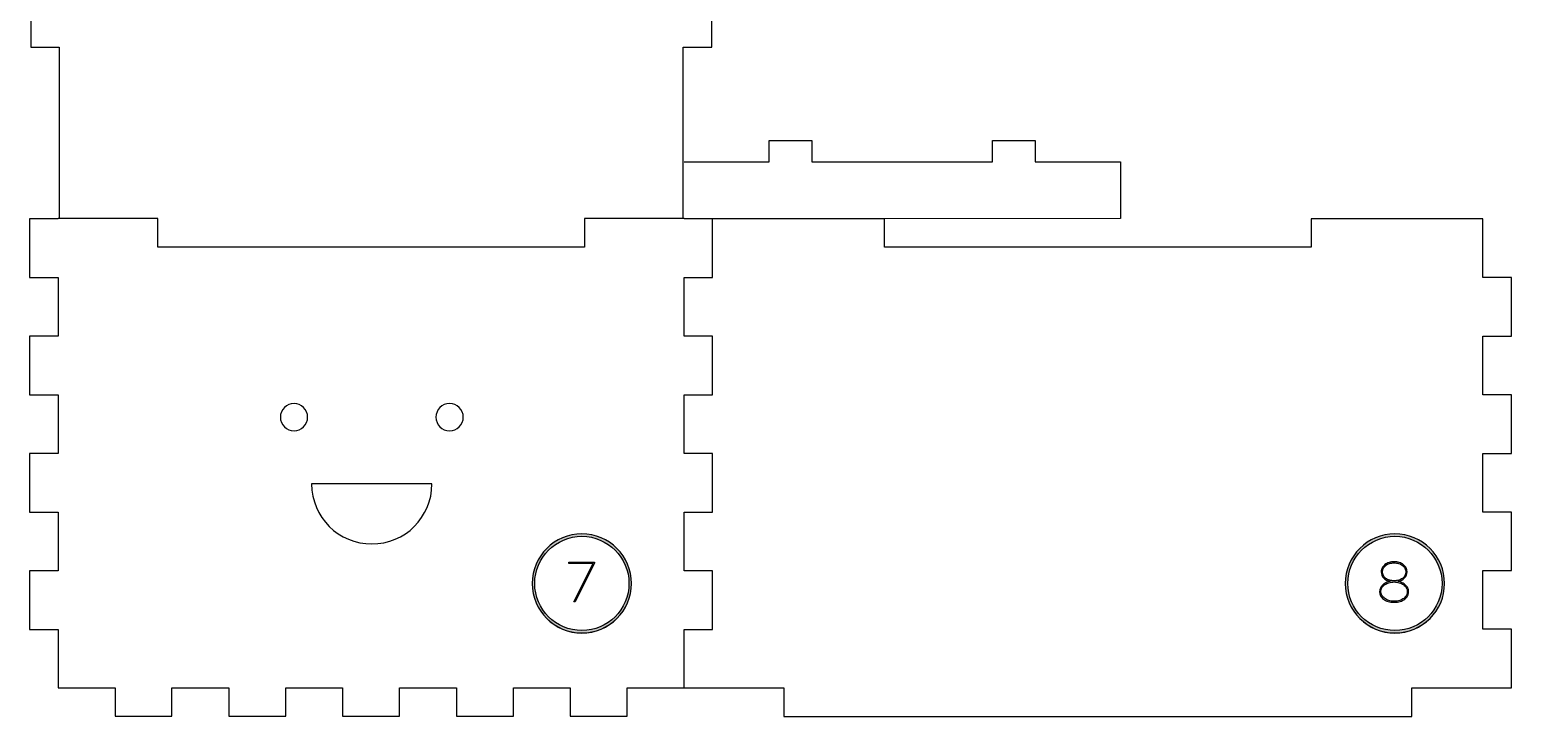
# Model space of a CAD drawing. Extents: x 652 to 873, y 554 to 970.
# Drawn here: x 664.3 to 872.6, y 554.4 to 651 of the extents above; entities that cross this region are included whole.
import ezdxf

# ---------------------------------------------------------------- set-up
doc = ezdxf.new("R2010")
doc.units = 0
doc.header["$MEASUREMENT"] = 0
for name, color, linetype in [('CUT', 7, 'CONTINUOUS'), ('ENGRAVE', 7, 'CONTINUOUS'), ('PART_NUMBER', 7, 'CONTINUOUS')]:
    doc.layers.add(name, color=color, linetype=linetype)

# ---------------------------------------------------------------- blocks, each defined once
blk = doc.blocks.new('BLOCK_2')
at = {"layer": 'CUT', "color": 5}
blk.add_lwpolyline([(756.31, 558.42), (770.31, 558.42), (770.31, 554.42), (858.61, 554.42), (858.61, 558.42), (872.61, 558.42), (872.61, 566.67), (868.61, 566.67), (868.61, 574.92), (872.61, 574.92), (872.61, 583.17), (868.61, 583.17), (868.61, 591.42), (872.61, 591.42), (872.61, 599.67), (868.61, 599.67), (868.61, 607.92), (872.61, 607.92), (872.61, 616.17), (868.61, 616.17), (868.61, 624.42), (844.46, 624.42), (844.46, 620.42), (784.46, 620.42), (784.46, 624.42), (760.31, 624.42)], dxfattribs=at)
blk = doc.blocks.new('BLOCK_7')
at = {"layer": 'CUT', "color": 5}
blk.add_lwpolyline([(760.31, 616.16), (760.31, 624.41), (756.31, 624.41), (756.31, 624.45), (742.31, 624.45), (742.31, 620.45), (682.31, 620.45), (682.31, 624.45), (668.31, 624.45), (668.31, 624.41), (664.3, 624.41), (664.3, 616.16), (668.31, 616.16), (668.31, 607.91), (664.3, 607.91), (664.3, 599.66), (668.31, 599.66), (668.31, 591.41), (664.3, 591.41), (664.3, 583.16), (668.31, 583.16), (668.31, 574.91), (664.3, 574.91), (664.3, 566.66), (668.31, 566.66), (668.31, 558.45), (676.31, 558.45), (676.31, 554.45), (684.31, 554.45), (684.31, 558.45), (692.31, 558.45), (692.31, 554.45), (700.31, 554.45), (700.31, 558.45), (708.31, 558.45), (708.31, 554.45), (716.31, 554.45), (716.31, 558.45), (724.31, 558.45), (724.31, 554.45), (732.31, 554.45), (732.31, 558.45), (740.31, 558.45), (740.31, 554.45), (748.31, 554.45), (748.31, 558.45), (756.31, 558.45), (756.31, 566.66), (760.31, 566.66), (760.31, 574.91), (756.31, 574.91), (756.31, 583.16), (760.31, 583.16), (760.31, 591.41), (756.31, 591.41), (756.31, 599.66), (760.31, 599.66), (760.31, 607.91), (756.31, 607.91), (756.31, 616.16), (760.31, 616.16)], dxfattribs=at)
blk = doc.blocks.new('BLOCK_6')
at = {"layer": 'CUT'}
blk.add_blockref('BLOCK_7', (0, 0), dxfattribs=at)
blk = doc.blocks.new('BLOCK_8')
at = {"layer": 'CUT', "color": 5}
blk.add_lwpolyline([(756.2, 624.42), (756.2, 648.57), (760.2, 648.57), (760.2, 708.57), (756.2, 708.57), (756.2, 732.72), (742.32, 732.72), (742.32, 736.72), (682.32, 736.72), (682.32, 732.72), (668.47, 732.72), (668.47, 708.57), (664.47, 708.57), (664.47, 648.57), (668.47, 648.57), (668.47, 624.42)], dxfattribs=at)
blk = doc.blocks.new('BLOCK_24')
at = {"layer": 'CUT', "color": 5}
blk.add_lwpolyline([(756.31, 632.45), (768.27, 632.45), (768.27, 635.45), (774.27, 635.45), (774.27, 632.45), (799.68, 632.45), (799.68, 635.45), (805.68, 635.45), (805.68, 632.45), (817.64, 632.45), (817.64, 624.45), (784.46, 624.42)], dxfattribs=at)
blk = doc.blocks.new('BLOCK_134')
at = {"layer": 'PART_NUMBER', "color": 7}
blk.add_lwpolyline([(743.52, 575.94), (740.11, 575.94), (740.11, 576.1), (743.72, 576.1), (743.72, 576), (740.98, 570.55), (740.79, 570.55), (743.52, 575.94)], dxfattribs=at)
blk = doc.blocks.new('BLOCK_135')
at = {"layer": 'PART_NUMBER'}
h = blk.add_hatch(color=7, dxfattribs=at)
h.dxf.hatch_style = 2
h.paths.add_polyline_path([(743.52, 575.94), (740.11, 575.94), (740.11, 576.1), (743.72, 576.1), (743.72, 576), (740.98, 570.54), (740.79, 570.54)])
blk.add_lwpolyline([(743.52, 575.94), (740.11, 575.94), (740.11, 576.1), (743.72, 576.1), (743.72, 576), (740.98, 570.54), (740.79, 570.54), (743.52, 575.94), (743.52, 575.94)], dxfattribs=at)
blk = doc.blocks.new('BLOCK_133')
at = {"layer": 'PART_NUMBER'}
for name in ['BLOCK_134', 'BLOCK_135']:
    blk.add_blockref(name, (0, 0), dxfattribs=at)
blk = doc.blocks.new('BLOCK_137')
at = {"layer": 'PART_NUMBER', "color": 7}
blk.add_open_spline([(741.94, 566.14), (738.09, 566.14), (734.96, 569.28), (734.96, 573.12), (734.96, 576.97), (738.09, 580.1), (741.94, 580.1), (745.78, 580.1), (748.92, 576.97), (748.92, 573.12), (748.92, 569.28), (745.78, 566.14), (741.94, 566.14)], degree=3, knots=[0, 0, 0, 0, 1, 1, 1, 2, 2, 2, 3, 3, 3, 4, 4, 4, 4], dxfattribs=at)
blk = doc.blocks.new('BLOCK_138')
at = {"layer": 'PART_NUMBER', "color": 7}
blk.add_open_spline([(741.94, 579.75), (738.28, 579.75), (735.31, 576.78), (735.31, 573.12), (735.31, 569.47), (738.28, 566.5), (741.94, 566.5), (745.59, 566.5), (748.56, 569.47), (748.56, 573.12), (748.56, 576.78), (745.59, 579.75), (741.94, 579.75)], degree=3, knots=[0, 0, 0, 0, 1, 1, 1, 2, 2, 2, 3, 3, 3, 4, 4, 4, 4], dxfattribs=at)
blk = doc.blocks.new('BLOCK_139')
at = {"layer": 'PART_NUMBER'}
h = blk.add_hatch(color=254, dxfattribs=at)
h.dxf.hatch_style = 2
edge = h.paths.add_edge_path()
edge.add_spline(control_points=[(741.94, 566.15), (738.09, 566.15), (734.96, 569.28), (734.96, 573.12), (734.96, 576.97), (738.09, 580.1), (741.94, 580.1), (745.78, 580.1), (748.92, 576.97), (748.92, 573.12), (748.92, 569.28), (745.78, 566.15), (741.94, 566.15)], knot_values=[0, 0, 0, 0, 1, 1, 1, 2, 2, 2, 3, 3, 3, 4, 4, 4, 4], degree=3, periodic=1)
edge = h.paths.add_edge_path()
edge.add_spline(control_points=[(741.94, 579.75), (738.28, 579.75), (735.31, 576.78), (735.31, 573.12), (735.31, 569.47), (738.28, 566.5), (741.94, 566.5), (745.59, 566.5), (748.56, 569.47), (748.56, 573.12), (748.56, 576.78), (745.59, 579.75), (741.94, 579.75)], knot_values=[0, 0, 0, 0, 1, 1, 1, 2, 2, 2, 3, 3, 3, 4, 4, 4, 4], degree=3, periodic=1)
for points in [[(741.94, 566.15), (738.09, 566.15), (734.96, 569.28), (734.96, 573.12), (734.96, 576.97), (738.09, 580.1), (741.94, 580.1), (745.78, 580.1), (748.92, 576.97), (748.92, 573.12), (748.92, 569.28), (745.78, 566.15), (741.94, 566.15)], [(741.94, 579.75), (738.28, 579.75), (735.31, 576.78), (735.31, 573.12), (735.31, 569.47), (738.28, 566.5), (741.94, 566.5), (745.59, 566.5), (748.56, 569.47), (748.56, 573.12), (748.56, 576.78), (745.59, 579.75), (741.94, 579.75)]]:
    blk.add_open_spline(points, degree=3, knots=[0, 0, 0, 0, 1, 1, 1, 2, 2, 2, 3, 3, 3, 4, 4, 4, 4], dxfattribs=at)
blk = doc.blocks.new('BLOCK_136')
at = {"layer": 'PART_NUMBER'}
for name in ['BLOCK_137', 'BLOCK_139', 'BLOCK_138']:
    blk.add_blockref(name, (0, 0), dxfattribs=at)
blk = doc.blocks.new('BLOCK_132')
at = {"layer": 'PART_NUMBER'}
for name in ['BLOCK_136', 'BLOCK_133']:
    blk.add_blockref(name, (0, 0), dxfattribs=at)
blk = doc.blocks.new('BLOCK_142')
at = {"layer": 'PART_NUMBER', "color": 7}
blk.add_open_spline([(856.13, 570.47), (855.81, 570.47), (855.52, 570.51), (855.27, 570.58), (855.02, 570.66), (854.81, 570.77), (854.63, 570.91), (854.46, 571.05), (854.33, 571.21), (854.23, 571.39), (854.14, 571.57), (854.09, 571.76), (854.09, 571.96), (854.09, 571.96), (854.09, 571.97), (854.09, 571.97), (854.09, 572.15), (854.13, 572.32), (854.21, 572.48), (854.28, 572.64), (854.38, 572.78), (854.52, 572.91), (854.65, 573.03), (854.8, 573.14), (854.98, 573.22), (855.15, 573.3), (855.34, 573.37), (855.55, 573.41), (855.18, 573.51), (854.88, 573.67), (854.65, 573.89), (854.43, 574.12), (854.32, 574.4), (854.32, 574.74), (854.32, 574.74), (854.32, 574.76), (854.32, 574.76), (854.32, 574.96), (854.36, 575.15), (854.46, 575.32), (854.55, 575.49), (854.68, 575.64), (854.84, 575.77), (855, 575.89), (855.19, 576), (855.41, 576.07), (855.63, 576.14), (855.87, 576.18), (856.13, 576.18), (856.38, 576.18), (856.62, 576.14), (856.84, 576.07), (857.06, 576), (857.26, 575.89), (857.42, 575.77), (857.58, 575.64), (857.7, 575.49), (857.8, 575.32), (857.89, 575.15), (857.94, 574.96), (857.94, 574.76), (857.94, 574.76), (857.94, 574.74), (857.94, 574.74), (857.94, 574.4), (857.82, 574.12), (857.6, 573.89), (857.37, 573.67), (857.08, 573.51), (856.71, 573.41), (856.91, 573.37), (857.1, 573.3), (857.28, 573.21), (857.45, 573.12), (857.61, 573.01), (857.74, 572.89), (857.87, 572.77), (857.97, 572.63), (858.05, 572.47), (858.12, 572.31), (858.16, 572.15), (858.16, 571.97), (858.16, 571.97), (858.16, 571.96), (858.16, 571.96), (858.16, 571.76), (858.11, 571.57), (858.02, 571.39), (857.93, 571.21), (857.79, 571.05), (857.62, 570.91), (857.44, 570.77), (857.23, 570.66), (856.98, 570.58), (856.73, 570.51), (856.44, 570.47), (856.13, 570.47)], degree=3, knots=[0, 0, 0, 0, 1, 1, 1, 2, 2, 2, 3, 3, 3, 4, 4, 4, 5, 5, 5, 6, 6, 6, 7, 7, 7, 8, 8, 8, 9, 9, 9, 10, 10, 10, 11, 11, 11, 12, 12, 12, 13, 13, 13, 14, 14, 14, 15, 15, 15, 16, 16, 16, 17, 17, 17, 18, 18, 18, 19, 19, 19, 20, 20, 20, 21, 21, 21, 22, 22, 22, 23, 23, 23, 24, 24, 24, 25, 25, 25, 26, 26, 26, 27, 27, 27, 28, 28, 28, 29, 29, 29, 30, 30, 30, 31, 31, 31, 32, 32, 32, 32], dxfattribs=at)
blk = doc.blocks.new('BLOCK_143')
at = {"layer": 'PART_NUMBER', "color": 7}
blk.add_open_spline([(856.13, 570.62), (856.42, 570.62), (856.68, 570.66), (856.91, 570.73), (857.14, 570.8), (857.33, 570.9), (857.49, 571.02), (857.65, 571.14), (857.77, 571.28), (857.86, 571.44), (857.94, 571.6), (857.98, 571.77), (857.98, 571.95), (857.98, 571.95), (857.98, 571.97), (857.98, 571.97), (857.98, 572.16), (857.93, 572.34), (857.84, 572.51), (857.74, 572.68), (857.61, 572.83), (857.44, 572.95), (857.27, 573.06), (857.07, 573.16), (856.84, 573.23), (856.61, 573.3), (856.37, 573.33), (856.12, 573.33), (855.86, 573.33), (855.63, 573.3), (855.4, 573.23), (855.18, 573.17), (854.98, 573.07), (854.81, 572.95), (854.65, 572.83), (854.51, 572.69), (854.42, 572.53), (854.32, 572.36), (854.27, 572.18), (854.27, 571.98), (854.27, 571.98), (854.27, 571.97), (854.27, 571.97), (854.27, 571.79), (854.31, 571.62), (854.4, 571.45), (854.49, 571.29), (854.61, 571.15), (854.77, 571.03), (854.93, 570.9), (855.13, 570.8), (855.36, 570.73), (855.59, 570.66), (855.85, 570.62), (856.13, 570.62)], degree=3, knots=[0, 0, 0, 0, 1, 1, 1, 2, 2, 2, 3, 3, 3, 4, 4, 4, 5, 5, 5, 6, 6, 6, 7, 7, 7, 8, 8, 8, 9, 9, 9, 10, 10, 10, 11, 11, 11, 12, 12, 12, 13, 13, 13, 14, 14, 14, 15, 15, 15, 16, 16, 16, 17, 17, 17, 18, 18, 18, 18], dxfattribs=at)
blk = doc.blocks.new('BLOCK_144')
at = {"layer": 'PART_NUMBER', "color": 7}
blk.add_open_spline([(856.13, 573.49), (856.36, 573.49), (856.57, 573.52), (856.77, 573.58), (856.96, 573.64), (857.14, 573.72), (857.29, 573.83), (857.43, 573.94), (857.55, 574.07), (857.63, 574.22), (857.72, 574.37), (857.76, 574.55), (857.76, 574.74), (857.76, 574.74), (857.76, 574.75), (857.76, 574.75), (857.76, 574.93), (857.72, 575.1), (857.63, 575.26), (857.55, 575.41), (857.43, 575.55), (857.29, 575.66), (857.14, 575.77), (856.96, 575.86), (856.76, 575.93), (856.56, 575.99), (856.35, 576.02), (856.12, 576.02), (855.89, 576.02), (855.68, 575.99), (855.48, 575.93), (855.28, 575.86), (855.11, 575.78), (854.96, 575.66), (854.82, 575.55), (854.7, 575.42), (854.62, 575.27), (854.53, 575.11), (854.49, 574.95), (854.49, 574.77), (854.49, 574.77), (854.49, 574.75), (854.49, 574.75), (854.49, 574.56), (854.54, 574.39), (854.62, 574.23), (854.71, 574.08), (854.83, 573.94), (854.98, 573.84), (855.12, 573.73), (855.3, 573.64), (855.5, 573.58), (855.7, 573.52), (855.91, 573.49), (856.13, 573.49)], degree=3, knots=[0, 0, 0, 0, 1, 1, 1, 2, 2, 2, 3, 3, 3, 4, 4, 4, 5, 5, 5, 6, 6, 6, 7, 7, 7, 8, 8, 8, 9, 9, 9, 10, 10, 10, 11, 11, 11, 12, 12, 12, 13, 13, 13, 14, 14, 14, 15, 15, 15, 16, 16, 16, 17, 17, 17, 18, 18, 18, 18], dxfattribs=at)
blk = doc.blocks.new('BLOCK_145')
at = {"layer": 'PART_NUMBER'}
h = blk.add_hatch(color=7, dxfattribs=at)
h.dxf.hatch_style = 2
edge = h.paths.add_edge_path()
edge.add_spline(control_points=[(856.13, 570.47), (855.81, 570.47), (855.53, 570.51), (855.27, 570.58), (855.02, 570.66), (854.81, 570.77), (854.63, 570.91), (854.46, 571.05), (854.33, 571.21), (854.23, 571.39), (854.14, 571.57), (854.09, 571.76), (854.09, 571.96), (854.09, 571.96), (854.09, 571.97), (854.09, 571.97), (854.09, 572.15), (854.13, 572.32), (854.21, 572.48), (854.28, 572.64), (854.38, 572.78), (854.52, 572.91), (854.65, 573.03), (854.8, 573.14), (854.98, 573.22), (855.15, 573.3), (855.34, 573.37), (855.55, 573.41), (855.18, 573.51), (854.88, 573.67), (854.65, 573.89), (854.43, 574.12), (854.32, 574.4), (854.32, 574.74), (854.32, 574.74), (854.32, 574.76), (854.32, 574.76), (854.32, 574.96), (854.36, 575.15), (854.46, 575.32), (854.55, 575.49), (854.68, 575.64), (854.84, 575.77), (855, 575.89), (855.19, 575.99), (855.41, 576.07), (855.63, 576.14), (855.87, 576.18), (856.13, 576.18), (856.38, 576.18), (856.62, 576.14), (856.84, 576.07), (857.06, 575.99), (857.26, 575.89), (857.42, 575.77), (857.58, 575.64), (857.71, 575.49), (857.8, 575.32), (857.89, 575.15), (857.94, 574.96), (857.94, 574.76), (857.94, 574.76), (857.94, 574.74), (857.94, 574.74), (857.94, 574.4), (857.82, 574.12), (857.6, 573.89), (857.37, 573.67), (857.08, 573.51), (856.71, 573.41), (856.91, 573.37), (857.1, 573.3), (857.28, 573.21), (857.45, 573.12), (857.61, 573.01), (857.74, 572.89), (857.87, 572.77), (857.97, 572.63), (858.05, 572.47), (858.12, 572.31), (858.16, 572.15), (858.16, 571.97), (858.16, 571.97), (858.16, 571.96), (858.16, 571.96), (858.16, 571.76), (858.11, 571.57), (858.02, 571.39), (857.93, 571.21), (857.79, 571.05), (857.62, 570.91), (857.44, 570.77), (857.23, 570.66), (856.98, 570.58), (856.73, 570.51), (856.44, 570.47), (856.13, 570.47)], knot_values=[0, 0, 0, 0, 1, 1, 1, 2, 2, 2, 3, 3, 3, 4, 4, 4, 5, 5, 5, 6, 6, 6, 7, 7, 7, 8, 8, 8, 9, 9, 9, 10, 10, 10, 11, 11, 11, 12, 12, 12, 13, 13, 13, 14, 14, 14, 15, 15, 15, 16, 16, 16, 17, 17, 17, 18, 18, 18, 19, 19, 19, 20, 20, 20, 21, 21, 21, 22, 22, 22, 23, 23, 23, 24, 24, 24, 25, 25, 25, 26, 26, 26, 27, 27, 27, 28, 28, 28, 29, 29, 29, 30, 30, 30, 31, 31, 31, 32, 32, 32, 32], degree=3, periodic=1)
edge = h.paths.add_edge_path()
edge.add_spline(control_points=[(856.13, 570.62), (856.42, 570.62), (856.68, 570.66), (856.91, 570.73), (857.14, 570.8), (857.33, 570.9), (857.49, 571.02), (857.65, 571.14), (857.77, 571.28), (857.86, 571.44), (857.94, 571.6), (857.98, 571.77), (857.98, 571.95), (857.98, 571.95), (857.98, 571.97), (857.98, 571.97), (857.98, 572.16), (857.93, 572.34), (857.84, 572.51), (857.74, 572.68), (857.61, 572.83), (857.44, 572.95), (857.27, 573.07), (857.07, 573.16), (856.84, 573.23), (856.61, 573.3), (856.37, 573.33), (856.12, 573.33), (855.86, 573.33), (855.63, 573.3), (855.4, 573.23), (855.18, 573.17), (854.98, 573.07), (854.81, 572.95), (854.65, 572.83), (854.51, 572.69), (854.42, 572.53), (854.32, 572.36), (854.27, 572.18), (854.27, 571.98), (854.27, 571.98), (854.27, 571.97), (854.27, 571.97), (854.27, 571.79), (854.31, 571.62), (854.4, 571.45), (854.49, 571.29), (854.61, 571.15), (854.77, 571.03), (854.93, 570.9), (855.13, 570.8), (855.36, 570.73), (855.59, 570.66), (855.85, 570.62), (856.13, 570.62)], knot_values=[0, 0, 0, 0, 1, 1, 1, 2, 2, 2, 3, 3, 3, 4, 4, 4, 5, 5, 5, 6, 6, 6, 7, 7, 7, 8, 8, 8, 9, 9, 9, 10, 10, 10, 11, 11, 11, 12, 12, 12, 13, 13, 13, 14, 14, 14, 15, 15, 15, 16, 16, 16, 17, 17, 17, 18, 18, 18, 18], degree=3, periodic=1)
edge = h.paths.add_edge_path()
edge.add_spline(control_points=[(856.13, 573.49), (856.36, 573.49), (856.57, 573.52), (856.77, 573.58), (856.96, 573.64), (857.14, 573.72), (857.29, 573.83), (857.43, 573.94), (857.55, 574.07), (857.63, 574.22), (857.72, 574.37), (857.76, 574.55), (857.76, 574.74), (857.76, 574.74), (857.76, 574.75), (857.76, 574.75), (857.76, 574.93), (857.72, 575.1), (857.63, 575.26), (857.55, 575.41), (857.43, 575.55), (857.29, 575.66), (857.14, 575.77), (856.96, 575.86), (856.76, 575.93), (856.56, 575.99), (856.35, 576.02), (856.12, 576.02), (855.89, 576.02), (855.68, 575.99), (855.48, 575.93), (855.28, 575.86), (855.11, 575.78), (854.96, 575.66), (854.82, 575.55), (854.7, 575.42), (854.62, 575.27), (854.53, 575.11), (854.49, 574.95), (854.49, 574.77), (854.49, 574.77), (854.49, 574.75), (854.49, 574.75), (854.49, 574.56), (854.54, 574.39), (854.62, 574.23), (854.71, 574.08), (854.83, 573.94), (854.98, 573.84), (855.12, 573.73), (855.3, 573.64), (855.5, 573.58), (855.7, 573.52), (855.91, 573.49), (856.13, 573.49)], knot_values=[0, 0, 0, 0, 1, 1, 1, 2, 2, 2, 3, 3, 3, 4, 4, 4, 5, 5, 5, 6, 6, 6, 7, 7, 7, 8, 8, 8, 9, 9, 9, 10, 10, 10, 11, 11, 11, 12, 12, 12, 13, 13, 13, 14, 14, 14, 15, 15, 15, 16, 16, 16, 17, 17, 17, 18, 18, 18, 18], degree=3, periodic=1)
for points, knots in [([(856.13, 570.47), (855.81, 570.47), (855.53, 570.51), (855.27, 570.58), (855.02, 570.66), (854.81, 570.77), (854.63, 570.91), (854.46, 571.05), (854.33, 571.21), (854.23, 571.39), (854.14, 571.57), (854.09, 571.76), (854.09, 571.96), (854.09, 571.96), (854.09, 571.97), (854.09, 571.97), (854.09, 572.15), (854.13, 572.32), (854.21, 572.48), (854.28, 572.64), (854.38, 572.78), (854.52, 572.91), (854.65, 573.03), (854.8, 573.14), (854.98, 573.22), (855.15, 573.3), (855.34, 573.37), (855.55, 573.41), (855.18, 573.51), (854.88, 573.67), (854.65, 573.89), (854.43, 574.12), (854.32, 574.4), (854.32, 574.74), (854.32, 574.74), (854.32, 574.76), (854.32, 574.76), (854.32, 574.96), (854.36, 575.15), (854.46, 575.32), (854.55, 575.49), (854.68, 575.64), (854.84, 575.77), (855, 575.89), (855.19, 575.99), (855.41, 576.07), (855.63, 576.14), (855.87, 576.18), (856.13, 576.18), (856.38, 576.18), (856.62, 576.14), (856.84, 576.07), (857.06, 575.99), (857.26, 575.89), (857.42, 575.77), (857.58, 575.64), (857.71, 575.49), (857.8, 575.32), (857.89, 575.15), (857.94, 574.96), (857.94, 574.76), (857.94, 574.76), (857.94, 574.74), (857.94, 574.74), (857.94, 574.4), (857.82, 574.12), (857.6, 573.89), (857.37, 573.67), (857.08, 573.51), (856.71, 573.41), (856.91, 573.37), (857.1, 573.3), (857.28, 573.21), (857.45, 573.12), (857.61, 573.01), (857.74, 572.89), (857.87, 572.77), (857.97, 572.63), (858.05, 572.47), (858.12, 572.31), (858.16, 572.15), (858.16, 571.97), (858.16, 571.97), (858.16, 571.96), (858.16, 571.96), (858.16, 571.76), (858.11, 571.57), (858.02, 571.39), (857.93, 571.21), (857.79, 571.05), (857.62, 570.91), (857.44, 570.77), (857.23, 570.66), (856.98, 570.58), (856.73, 570.51), (856.44, 570.47), (856.13, 570.47)], [0, 0, 0, 0, 1, 1, 1, 2, 2, 2, 3, 3, 3, 4, 4, 4, 5, 5, 5, 6, 6, 6, 7, 7, 7, 8, 8, 8, 9, 9, 9, 10, 10, 10, 11, 11, 11, 12, 12, 12, 13, 13, 13, 14, 14, 14, 15, 15, 15, 16, 16, 16, 17, 17, 17, 18, 18, 18, 19, 19, 19, 20, 20, 20, 21, 21, 21, 22, 22, 22, 23, 23, 23, 24, 24, 24, 25, 25, 25, 26, 26, 26, 27, 27, 27, 28, 28, 28, 29, 29, 29, 30, 30, 30, 31, 31, 31, 32, 32, 32, 32]), ([(856.13, 573.49), (856.36, 573.49), (856.57, 573.52), (856.77, 573.58), (856.96, 573.64), (857.14, 573.72), (857.29, 573.83), (857.43, 573.94), (857.55, 574.07), (857.63, 574.22), (857.72, 574.37), (857.76, 574.55), (857.76, 574.74), (857.76, 574.74), (857.76, 574.75), (857.76, 574.75), (857.76, 574.93), (857.72, 575.1), (857.63, 575.26), (857.55, 575.41), (857.43, 575.55), (857.29, 575.66), (857.14, 575.77), (856.96, 575.86), (856.76, 575.93), (856.56, 575.99), (856.35, 576.02), (856.12, 576.02), (855.89, 576.02), (855.68, 575.99), (855.48, 575.93), (855.28, 575.86), (855.11, 575.78), (854.96, 575.66), (854.82, 575.55), (854.7, 575.42), (854.62, 575.27), (854.53, 575.11), (854.49, 574.95), (854.49, 574.77), (854.49, 574.77), (854.49, 574.75), (854.49, 574.75), (854.49, 574.56), (854.54, 574.39), (854.62, 574.23), (854.71, 574.08), (854.83, 573.94), (854.98, 573.84), (855.12, 573.73), (855.3, 573.64), (855.5, 573.58), (855.7, 573.52), (855.91, 573.49), (856.13, 573.49)], [0, 0, 0, 0, 1, 1, 1, 2, 2, 2, 3, 3, 3, 4, 4, 4, 5, 5, 5, 6, 6, 6, 7, 7, 7, 8, 8, 8, 9, 9, 9, 10, 10, 10, 11, 11, 11, 12, 12, 12, 13, 13, 13, 14, 14, 14, 15, 15, 15, 16, 16, 16, 17, 17, 17, 18, 18, 18, 18]), ([(856.13, 570.62), (856.42, 570.62), (856.68, 570.66), (856.91, 570.73), (857.14, 570.8), (857.33, 570.9), (857.49, 571.02), (857.65, 571.14), (857.77, 571.28), (857.86, 571.44), (857.94, 571.6), (857.98, 571.77), (857.98, 571.95), (857.98, 571.95), (857.98, 571.97), (857.98, 571.97), (857.98, 572.16), (857.93, 572.34), (857.84, 572.51), (857.74, 572.68), (857.61, 572.83), (857.44, 572.95), (857.27, 573.07), (857.07, 573.16), (856.84, 573.23), (856.61, 573.3), (856.37, 573.33), (856.12, 573.33), (855.86, 573.33), (855.63, 573.3), (855.4, 573.23), (855.18, 573.17), (854.98, 573.07), (854.81, 572.95), (854.65, 572.83), (854.51, 572.69), (854.42, 572.53), (854.32, 572.36), (854.27, 572.18), (854.27, 571.98), (854.27, 571.98), (854.27, 571.97), (854.27, 571.97), (854.27, 571.79), (854.31, 571.62), (854.4, 571.45), (854.49, 571.29), (854.61, 571.15), (854.77, 571.03), (854.93, 570.9), (855.13, 570.8), (855.36, 570.73), (855.59, 570.66), (855.85, 570.62), (856.13, 570.62)], [0, 0, 0, 0, 1, 1, 1, 2, 2, 2, 3, 3, 3, 4, 4, 4, 5, 5, 5, 6, 6, 6, 7, 7, 7, 8, 8, 8, 9, 9, 9, 10, 10, 10, 11, 11, 11, 12, 12, 12, 13, 13, 13, 14, 14, 14, 15, 15, 15, 16, 16, 16, 17, 17, 17, 18, 18, 18, 18])]:
    blk.add_open_spline(points, degree=3, knots=knots, dxfattribs=at)
blk = doc.blocks.new('BLOCK_141')
at = {"layer": 'PART_NUMBER'}
for name in ['BLOCK_142', 'BLOCK_145', 'BLOCK_144', 'BLOCK_143']:
    blk.add_blockref(name, (0, 0), dxfattribs=at)
blk = doc.blocks.new('BLOCK_147')
at = {"layer": 'PART_NUMBER', "color": 7}
blk.add_open_spline([(856.24, 566.14), (852.39, 566.14), (849.26, 569.28), (849.26, 573.12), (849.26, 576.97), (852.39, 580.1), (856.24, 580.1), (860.08, 580.1), (863.22, 576.97), (863.22, 573.12), (863.22, 569.28), (860.08, 566.14), (856.24, 566.14)], degree=3, knots=[0, 0, 0, 0, 1, 1, 1, 2, 2, 2, 3, 3, 3, 4, 4, 4, 4], dxfattribs=at)
blk = doc.blocks.new('BLOCK_148')
at = {"layer": 'PART_NUMBER', "color": 7}
blk.add_open_spline([(856.24, 579.75), (852.58, 579.75), (849.61, 576.78), (849.61, 573.12), (849.61, 569.47), (852.58, 566.5), (856.24, 566.5), (859.89, 566.5), (862.86, 569.47), (862.86, 573.12), (862.86, 576.78), (859.89, 579.75), (856.24, 579.75)], degree=3, knots=[0, 0, 0, 0, 1, 1, 1, 2, 2, 2, 3, 3, 3, 4, 4, 4, 4], dxfattribs=at)
blk = doc.blocks.new('BLOCK_149')
at = {"layer": 'PART_NUMBER'}
h = blk.add_hatch(color=254, dxfattribs=at)
h.dxf.hatch_style = 2
edge = h.paths.add_edge_path()
edge.add_spline(control_points=[(856.24, 566.15), (852.39, 566.15), (849.26, 569.28), (849.26, 573.12), (849.26, 576.97), (852.39, 580.1), (856.24, 580.1), (860.08, 580.1), (863.22, 576.97), (863.22, 573.12), (863.22, 569.28), (860.08, 566.15), (856.24, 566.15)], knot_values=[0, 0, 0, 0, 1, 1, 1, 2, 2, 2, 3, 3, 3, 4, 4, 4, 4], degree=3, periodic=1)
edge = h.paths.add_edge_path()
edge.add_spline(control_points=[(856.24, 579.75), (852.58, 579.75), (849.61, 576.78), (849.61, 573.12), (849.61, 569.47), (852.58, 566.5), (856.24, 566.5), (859.89, 566.5), (862.86, 569.47), (862.86, 573.12), (862.86, 576.78), (859.89, 579.75), (856.24, 579.75)], knot_values=[0, 0, 0, 0, 1, 1, 1, 2, 2, 2, 3, 3, 3, 4, 4, 4, 4], degree=3, periodic=1)
for points in [[(856.24, 566.15), (852.39, 566.15), (849.26, 569.28), (849.26, 573.12), (849.26, 576.97), (852.39, 580.1), (856.24, 580.1), (860.08, 580.1), (863.22, 576.97), (863.22, 573.12), (863.22, 569.28), (860.08, 566.15), (856.24, 566.15)], [(856.24, 579.75), (852.58, 579.75), (849.61, 576.78), (849.61, 573.12), (849.61, 569.47), (852.58, 566.5), (856.24, 566.5), (859.89, 566.5), (862.86, 569.47), (862.86, 573.12), (862.86, 576.78), (859.89, 579.75), (856.24, 579.75)]]:
    blk.add_open_spline(points, degree=3, knots=[0, 0, 0, 0, 1, 1, 1, 2, 2, 2, 3, 3, 3, 4, 4, 4, 4], dxfattribs=at)
blk = doc.blocks.new('BLOCK_146')
at = {"layer": 'PART_NUMBER'}
for name in ['BLOCK_147', 'BLOCK_149', 'BLOCK_148']:
    blk.add_blockref(name, (0, 0), dxfattribs=at)
blk = doc.blocks.new('BLOCK_140')
at = {"layer": 'PART_NUMBER'}
for name in ['BLOCK_146', 'BLOCK_141']:
    blk.add_blockref(name, (0, 0), dxfattribs=at)
blk = doc.blocks.new('BLOCK_246')
at = {"layer": 'ENGRAVE', "color": 6}
blk.add_open_spline([(725.27, 596.52), (725.27, 595.46), (724.41, 594.6), (723.35, 594.6), (722.28, 594.6), (721.43, 595.46), (721.43, 596.52), (721.43, 597.58), (722.28, 598.44), (723.35, 598.44), (724.41, 598.44), (725.27, 597.58), (725.27, 596.52)], degree=3, knots=[0, 0, 0, 0, 1, 1, 1, 2, 2, 2, 3, 3, 3, 4, 4, 4, 4], dxfattribs=at)
blk = doc.blocks.new('BLOCK_247')
at = {"layer": 'ENGRAVE', "color": 6}
blk.add_open_spline([(703.39, 596.52), (703.39, 595.46), (702.53, 594.6), (701.47, 594.6), (700.41, 594.6), (699.55, 595.46), (699.55, 596.52), (699.55, 597.58), (700.41, 598.44), (701.47, 598.44), (702.53, 598.44), (703.39, 597.58), (703.39, 596.52)], degree=3, knots=[0, 0, 0, 0, 1, 1, 1, 2, 2, 2, 3, 3, 3, 4, 4, 4, 4], dxfattribs=at)
blk = doc.blocks.new('BLOCK_248')
at = {"layer": 'ENGRAVE', "color": 6}
blk.add_open_spline([(720.86, 587.14), (720.86, 582.41), (717.07, 578.68), (712.41, 578.68), (707.74, 578.68), (703.95, 582.41), (703.95, 587.14), (703.95, 587.14), (720.86, 587.14), (720.86, 587.14)], degree=3, knots=[0, 0, 0, 0, 1, 1, 1, 2, 2, 2, 3, 3, 3, 3], dxfattribs=at)

msp = doc.modelspace()

# ---------------------------------------------------------------- block references
at = {"layer": 'CUT'}
for name in ['BLOCK_8', 'BLOCK_24', 'BLOCK_6', 'BLOCK_2']:
    msp.add_blockref(name, (0, 0), dxfattribs=at)
at = {"layer": 'ENGRAVE'}
for name in ['BLOCK_247', 'BLOCK_246', 'BLOCK_248']:
    msp.add_blockref(name, (0, 0), dxfattribs=at)
at = {"layer": 'PART_NUMBER'}
for name in ['BLOCK_132', 'BLOCK_140']:
    msp.add_blockref(name, (0, 0), dxfattribs=at)

doc.saveas('drawing.dxf')
